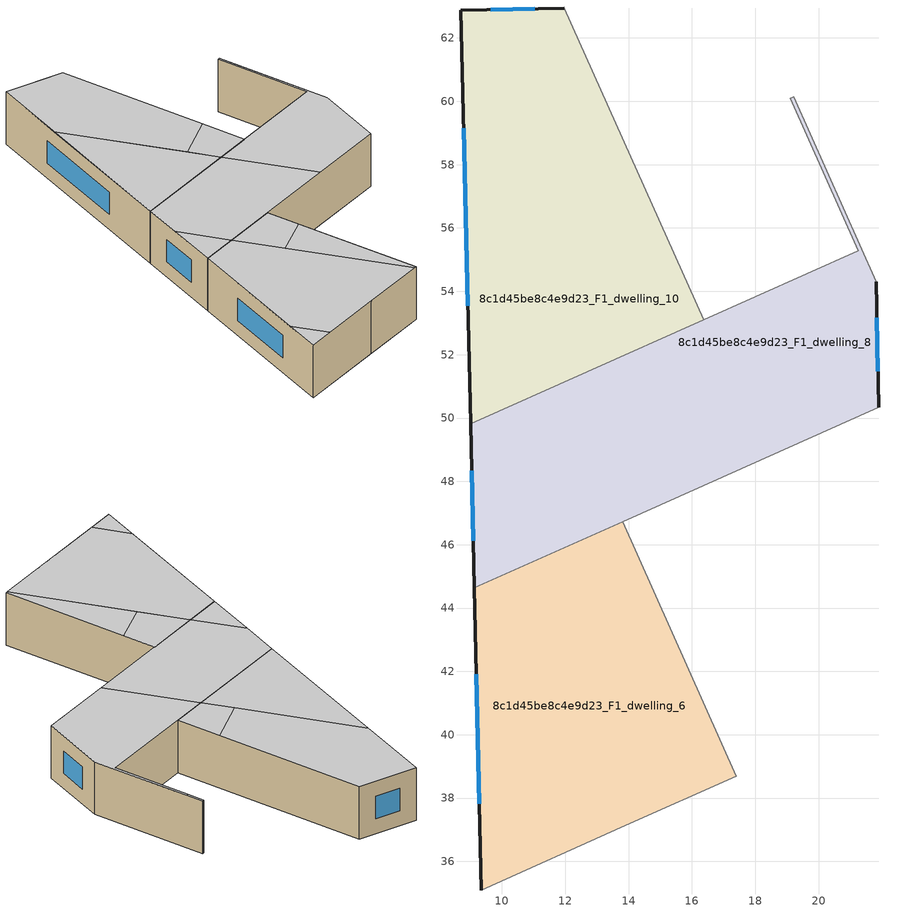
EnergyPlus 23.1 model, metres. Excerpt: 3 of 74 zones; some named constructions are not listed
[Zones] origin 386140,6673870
8c1d45be8c4e9d23_F1_dwelling_10
 floor to 8c1d45be8c4e9d23_F0_dwelling_10 (EU_floor_Construction): 11.97,62.95 16.37,53.1 9.01,49.82 8.71,62.87 z3
 wall outside (EU_wall_Construction): 11.97,62.95 8.71,62.87 9.01,49.82 z3:6
 wall to 8c1d45be8c4e9d23_F1_dwelling_12 (EU_wall_Construction): 16.37,53.1 11.97,62.95 z3:6
 wall to 8c1d45be8c4e9d23_F1_dwelling_8 (EU_wall_Construction): 9.01,49.82 16.37,53.1 z3:6
 window (EU_Window_Construction): 11.04,62.93 9.64,62.89 / 8.79,59.14 8.92,53.55 z3.86:5.14
 ceiling to 8c1d45be8c4e9d23_F2_dwelling_3 (EU_floor_Construction): 15.35,55.38 11.97,62.95 8.71,62.87 8.81,58.53 13.38,53.57 z6
 ceiling to 8c1d45be8c4e9d23_F2_dwelling_2 (EU_floor_Construction): 16.37,53.1 15.35,55.38 13.38,53.57 14.56,52.29 z6
 ceiling adiabatic (EU_roof_Construction): 14.56,52.29 8.81,58.53 9.01,49.82 z6
8c1d45be8c4e9d23_F1_dwelling_6
 floor to 8c1d45be8c4e9d23_F0_dwelling_6 (EU_floor_Construction): 13.81,46.73 17.4,38.69 9.35,35.1 9.13,44.64 z3
 wall outside (EU_wall_Construction): 9.13,44.64 9.35,35.1 z3:6
 wall to 8c1d45be8c4e9d23_F1_dwelling_7 (EU_wall_Construction): 17.4,38.69 13.81,46.73 z3:6
 wall to 8c1d45be8c4e9d23_F1_dwelling_4 (EU_wall_Construction): 9.35,35.1 13.91,37.14 z3:6
 wall to 8c1d45be8c4e9d23_F1_dwelling_8 (EU_wall_Construction): 13.81,46.73 9.13,44.64 z3:6
 wall to 8c1d45be8c4e9d23_F1_dwelling_5 (EU_wall_Construction): 13.91,37.14 17.4,38.69 z3:6
 window (EU_Window_Construction): 9.19,41.91 9.29,37.82 z3.86:5.14
 ceiling to 8c1d45be8c4e9d23_F2_dwelling_7 (EU_floor_Construction): 17.31,38.65 11.01,45.48 9.13,44.64 9.3,37.22 10.7,35.7 z6
 ceiling to 8c1d45be8c4e9d23_F2_dwelling_9 (EU_floor_Construction): 10.7,35.7 9.3,37.22 9.35,35.1 z6
 ceiling to 8c1d45be8c4e9d23_F2_dwelling_4 (EU_floor_Construction): 17.4,38.69 14.57,45.05 12.86,43.47 17.31,38.65 z6
 ceiling adiabatic (EU_roof_Construction): 14.57,45.05 13.81,46.73 11.01,45.48 12.86,43.47 z6
8c1d45be8c4e9d23_F1_dwelling_8
 floor to 8c1d45be8c4e9d23_F0_dwelling_8 (EU_floor_Construction): 19.21,60.14 21.82,54.3 21.89,50.34 9.13,44.64 9.01,49.82 21.26,55.28 19.11,60.09 19.12,60.1 z3
 wall outside (EU_wall_Construction): 9.01,49.82 9.13,44.64 / 21.89,50.34 21.82,54.3 z3:6
 wall to 8c1d45be8c4e9d23_F1_dwelling_12 (EU_wall_Construction): 19.21,60.14 19.12,60.1 19.11,60.09 21.26,55.28 16.37,53.1 z3:6
 wall to 8c1d45be8c4e9d23_F1_dwelling_9 (EU_wall_Construction): 21.82,54.3 19.21,60.14 z3:6
 wall to 8c1d45be8c4e9d23_F1_dwelling_7 (EU_wall_Construction): 13.81,46.73 21.89,50.34 z3:6
 window (EU_Window_Construction): 9.04,48.34 9.09,46.12 / 21.87,51.47 21.84,53.17 z3.86:5.14
 ceiling to 8c1d45be8c4e9d23_F2_dwelling_5 (EU_floor_Construction): 17.97,48.59 14.56,52.29 9.01,49.82 9.06,47.6 11.01,45.48 z6
 ceiling to 8c1d45be8c4e9d23_F2_dwelling_2 (EU_floor_Construction): 21.89,50.34 21.82,54.3 19.59,59.29 19.5,59.21 21.26,55.28 14.56,52.29 17.97,48.59 z6
 ceiling to 8c1d45be8c4e9d23_F2_dwelling_7 (EU_floor_Construction): 11.01,45.48 9.06,47.6 9.13,44.64 z6
 ceiling to 8c1d45be8c4e9d23_F2_dwelling_3 (EU_floor_Construction): 19.59,59.29 19.21,60.14 19.11,60.09 19.5,59.21 z6
[SCHEDULE:FILE] Column Number=1; Rows to Skip at Top=0; Number of Hours of Data=8760; Column Separator=Comma; Interpolate to Timestep=No; Minutes per Item=60; Adjust Schedule for Daylight Savings=Yes
Name | File
EU_Step8_GainSchedule_8c1d45be8c4e9d23_F0_dwelling_6_f000 | ../../schedules/8c1d45be8c4e9d23/8c1d45be8c4e9d23_F0_dwelling_6_f000_gain.csv
EU_Step8_GainSchedule_8c1d45be8c4e9d23_F0_dwelling_7_f000 | ../../schedules/8c1d45be8c4e9d23/8c1d45be8c4e9d23_F0_dwelling_7_f000_gain.csv
EU_Step8_GainSchedule_8c1d45be8c4e9d23_F0_dwelling_8_f000 | ../../schedules/8c1d45be8c4e9d23/8c1d45be8c4e9d23_F0_dwelling_8_f000_gain.csv
EU_Step8_GainSchedule_8c1d45be8c4e9d23_F0_dwelling_9_f000 | ../../schedules/8c1d45be8c4e9d23/8c1d45be8c4e9d23_F0_dwelling_9_f000_gain.csv
EU_Step8_GainSchedule_8c1d45be8c4e9d23_F0_dwelling_10_f000 | ../../schedules/8c1d45be8c4e9d23/8c1d45be8c4e9d23_F0_dwelling_10_f000_gain.csv
EU_Step8_GainSchedule_8c1d45be8c4e9d23_F0_dwelling_11_f000 | ../../schedules/8c1d45be8c4e9d23/8c1d45be8c4e9d23_F0_dwelling_11_f000_gain.csv
EU_Step8_GainSchedule_8c1d45be8c4e9d23_F0_dwelling_12_f000 | ../../schedules/8c1d45be8c4e9d23/8c1d45be8c4e9d23_F0_dwelling_12_f000_gain.csv
EU_Step8_GainSchedule_8c1d45be8c4e9d23_F1_dwelling_0_f000 | ../../schedules/8c1d45be8c4e9d23/8c1d45be8c4e9d23_F1_dwelling_0_f000_gain.csv
EU_Step8_GainSchedule_8c1d45be8c4e9d23_F1_dwelling_1_f000 | ../../schedules/8c1d45be8c4e9d23/8c1d45be8c4e9d23_F1_dwelling_1_f000_gain.csv
EU_Step8_GainSchedule_8c1d45be8c4e9d23_F1_dwelling_2_f000 | ../../schedules/8c1d45be8c4e9d23/8c1d45be8c4e9d23_F1_dwelling_2_f000_gain.csv
EU_Step8_GainSchedule_8c1d45be8c4e9d23_F1_dwelling_3_f000 | ../../schedules/8c1d45be8c4e9d23/8c1d45be8c4e9d23_F1_dwelling_3_f000_gain.csv
EU_Step8_GainSchedule_8c1d45be8c4e9d23_F1_dwelling_4_f000 | ../../schedules/8c1d45be8c4e9d23/8c1d45be8c4e9d23_F1_dwelling_4_f000_gain.csv
EU_Step8_GainSchedule_8c1d45be8c4e9d23_F1_dwelling_5_f000 | ../../schedules/8c1d45be8c4e9d23/8c1d45be8c4e9d23_F1_dwelling_5_f000_gain.csv
EU_Step8_GainSchedule_8c1d45be8c4e9d23_F1_dwelling_6_f000 | ../../schedules/8c1d45be8c4e9d23/8c1d45be8c4e9d23_F1_dwelling_6_f000_gain.csv
EU_Step8_GainSchedule_8c1d45be8c4e9d23_F1_dwelling_7_f000 | ../../schedules/8c1d45be8c4e9d23/8c1d45be8c4e9d23_F1_dwelling_7_f000_gain.csv
EU_Step8_GainSchedule_8c1d45be8c4e9d23_F1_dwelling_8_f000 | ../../schedules/8c1d45be8c4e9d23/8c1d45be8c4e9d23_F1_dwelling_8_f000_gain.csv
EU_Step8_GainSchedule_8c1d45be8c4e9d23_F1_dwelling_9_f000 | ../../schedules/8c1d45be8c4e9d23/8c1d45be8c4e9d23_F1_dwelling_9_f000_gain.csv
EU_Step8_GainSchedule_8c1d45be8c4e9d23_F1_dwelling_10_f000 | ../../schedules/8c1d45be8c4e9d23/8c1d45be8c4e9d23_F1_dwelling_10_f000_gain.csv
EU_Step8_GainSchedule_8c1d45be8c4e9d23_F1_dwelling_11_f000 | ../../schedules/8c1d45be8c4e9d23/8c1d45be8c4e9d23_F1_dwelling_11_f000_gain.csv
EU_Step8_GainSchedule_8c1d45be8c4e9d23_F1_dwelling_12_f000 | ../../schedules/8c1d45be8c4e9d23/8c1d45be8c4e9d23_F1_dwelling_12_f000_gain.csv
EU_Step8_GainSchedule_8c1d45be8c4e9d23_F3_dwelling_10_f000 | ../../schedules/8c1d45be8c4e9d23/8c1d45be8c4e9d23_F3_dwelling_10_f000_gain.csv
EU_Step8_GainSchedule_8c1d45be8c4e9d23_F3_dwelling_11_f000 | ../../schedules/8c1d45be8c4e9d23/8c1d45be8c4e9d23_F3_dwelling_11_f000_gain.csv
